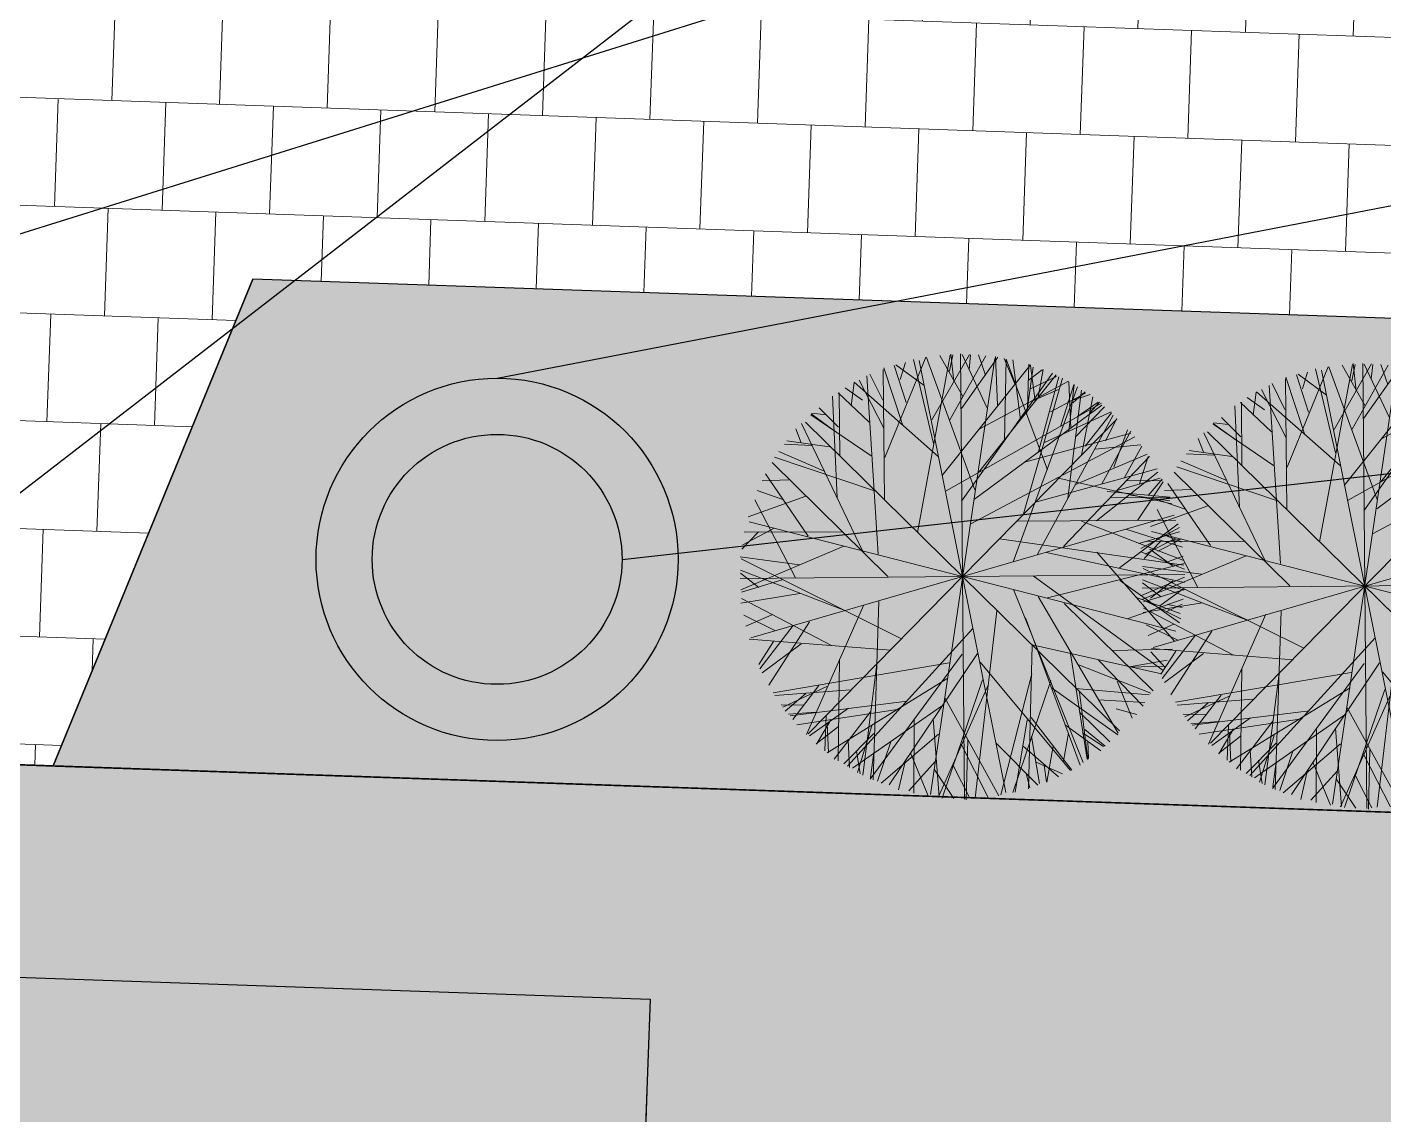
# Model space of a CAD drawing. Header units: millimetres. Extents: x -1042495 to -977915, y 3191218 to 3280168.
# Drawn here: x -1021411 to -1013985, y 3228307 to 3234258 of the extents above; entities that cross this region are included whole.
import ezdxf

# ---------------------------------------------------------------- set-up
doc = ezdxf.new("R2010")
doc.units = ezdxf.units.MM
doc.layers.get('0').update_dxf_attribs({"lineweight": 15})
for name, color, linetype in [('000 Граница', 6, 'Continuous'), ('000 Дом', 7, 'Continuous'), ('000 дорожки', 7, 'Continuous'), ('000 Привязки', 1, 'Continuous'), ('_Септик', 72, 'Continuous'), ('p', 7, 'Continuous')]:
    doc.layers.add(name, color=color, linetype=linetype)
for name, color, linetype, lineweight in [('_ВК_В1', 5, 'B1', 30), ('_ВК_К1', 18, 'g5_122_kb', 30), ('_ВК_К1(очищ)', 14, 'Канализация быт очищенного стока', 30), ('_Кабель 0.4', 1, 'g5_119_3', 30), ('деревья', 118, 'Continuous', 0), ('мощение', 251, 'Continuous', 0)]:
    doc.layers.add(name, color=color, linetype=linetype, lineweight=lineweight)
doc.layers.add('газон', color=7, linetype='Continuous', true_color=0xe4edc9)
doc.layers.add('кустарники лиственные', color=7, linetype='Continuous', lineweight=20, true_color=0x455c00)
doc.styles.add('Line_GUGK', font='')
doc.styles.get('Line_GUGK').set_extended_font_data('Bm431', italic=True)
doc.linetypes.add('B1', pattern='A,12.5,-3,["В1",Standard,S=2,R=0,X=-2,Y=-1],-2.5', length=18)
doc.linetypes.add('g5_119_3', pattern='A,4,-1,[31,GUGK_2005.shx,S=0.1,R=0,X=0,Y=0],4,[31,GUGK_2005.shx,S=0.1,R=180,X=0,Y=0],-1', length=10)
doc.linetypes.add('g5_122_kb', pattern='A,1,-1,1.5,-0.4,["Кб",Line_GUGK,S=1,R=0,X=0,Y=-0.5],-2.4,1.5,-1,4,-1,4,-1,3', length=21.8)
doc.linetypes.add('Канализация быт очищенного стока', pattern='A,10,-2,["К1-1",Standard,S=1.75,R=0,X=-1,Y=-1],-5', length=17)

# ---------------------------------------------------------------- blocks, each defined once
blk = doc.blocks.new('й3')
at = {"layer": 'деревья', "lineweight": 0}
for p, q in [((-135, 507.1), (-91.2, 591.7)), ((-125.4, 549.4), (-79.6, 594.5)), ((-123.6, 321.4), (-125.4, 587.8)), ((-84.7, 319.3), (30.2, 598.6)), ((-35.9, 439.6), (-58.3, 599)), ((-53.2, 596.8), (165.1, 168)), ((88.8, 318.2), (-22.6, 599)), ((24.3, 549.4), (-14.5, 599.1)), ((0, 600), (0, -600)), ((4.9, 486.2), (36.6, 596.8)), ((41.5, 439.1), (65.9, 598.2)), ((182.7, 355.3), (54.2, 596.8)), ((98.2, 515.5), (128.1, 585.5)), ((141.4, 505.4), (98.8, 590.5)), ((-211.9, 482.5), (-236.9, 551.9)), ((-220.4, 420.8), (-165.9, 576.5)), ((-211.6, 558.4), (-0.4, 450.1)), ((160.1, 572), (-160, -572)), ((-152.8, 574), (152.8, -574)), ((128.1, 457.9), (243.9, 548.9)), ((196.8, 195), (163.4, 576.5)), ((170.4, 511), (232, 551.7)), ((-281.5, 529), (-112.8, 414.9)), ((-264.5, 465.9), (-262.7, 538.1)), ((288.2, 525.3), (118.1, 413.5)), ((177.4, 436.6), (254.9, 542.6)), ((308.5, 513.7), (232.4, 38.5)), ((-356.7, 403.7), (-361, 477.3)), ((-288.7, 372.4), (-341.7, 492.6)), ((-326.1, 504.3), (-232.8, 235.7)), ((-312, 511), (-2.1, 201.8)), ((293.5, 368.7), (347.9, 488.2)), ((316.5, 508.8), (302.4, 305.6)), ((311.2, 425.3), (358.8, 481.7)), ((343.2, 429.8), (341.1, 492.7)), ((-401.8, 445.6), (-364.8, 432)), ((-370.1, 470.4), (-352.5, 355.3)), ((290.3, 390.1), (381, 460.8)), ((334.7, 152.3), (371, 468.5)), ((356.9, 179.6), (395.3, 450.4)), ((361.8, 399.1), (367, 472.7)), ((-438.8, 364.3), (-444, 402.7)), ((-396.8, 343.5), (-442.3, 404.4)), ((-327.3, 243.3), (-439.9, 405.2)), ((420, -420), (-420, 420)), ((420, 420), (-420, -420)), ((-70.1, 268.1), (-416.9, 430.4)), ((73.5, 267.2), (422.3, 425.1)), ((352.4, 311.1), (425.6, 416.2)), ((-458.1, 382.4), (-405.3, 330.5)), ((273.9, 41.8), (471.5, 369.7)), ((371.1, 371.1), (466.2, 375.6)), ((383, 358.8), (448.4, 397.8)), ((392.7, 368.3), (470.7, 365.9)), ((401.2, 338.4), (447.5, 398.8)), ((-418.2, 248), (-498, 330.9)), ((-215.8, 336.2), (-489.2, 346.1)), ((220.1, 333.5), (493.6, 339.9)), ((362.3, 251.5), (489.1, 350.8)), ((-463.2, 296.5), (-525.6, 287.8)), ((-511.4, 312.3), (-477.9, 265.6)), ((-498.6, 328.2), (-327.8, 328.2)), ((139.9, -26.8), (508.1, 314.7)), ((348.6, 59.6), (514.2, 301.8)), ((421.3, 242.7), (502.2, 324.6)), ((438.7, 312.7), (512.4, 309.2)), ((-532.1, 274), (-401.8, 208.6)), ((-324.4, 62.3), (-526.2, 287.1)), ((233.8, 233.4), (533.1, 274)), ((400.5, 248.3), (525.6, 288.5)), ((466.9, 290.6), (529.2, 281.2)), ((-547.9, 244.7), (-477.5, 210.8)), ((-543, 253.2), (-62.5, 227.1)), ((546.2, 246.3), (65.4, 226.3)), ((543.6, 253.7), (209.1, 3.2)), ((555.4, 224.8), (424.4, 68.9)), ((440.9, 196.8), (549.2, 234.1)), ((472, 243.4), (539.2, 252.9)), ((-322.6, 206.3), (-591.9, 93.5)), ((-411.5, 158.5), (-564.9, 207.5)), ((-560.2, 208.6), (-208.1, 208.6)), ((207.6, -38.3), (559.6, 202.8)), ((-532.9, 163.2), (-578.2, 148.8)), ((-515.5, 98.5), (-572.6, 174.7)), ((-570.8, 179.2), (-470.4, 147.6)), ((497.3, 77.6), (576.2, 150.3)), ((502, 160.4), (573.6, 178)), ((-597.2, 28), (-120.1, 120.6)), ((-586.6, 127.3), (-359.5, 75.4)), ((-583.4, 111.5), (583.4, -111.5)), ((385.2, 134.1), (582.4, 136.4)), ((473.7, 144.5), (589.9, 97.9)), ((-598.7, -23.9), (-422.7, 78.5)), ((-591.6, 91.5), (-233.3, -35.5)), ((586.8, 92.1), (-586.8, -92.1)), ((382.2, 82.4), (593.5, 68.4)), ((518.5, 81.4), (598, 29.1)), ((-485.7, -5.2), (-596, 55.6)), ((-271.9, 53.2), (-568.7, -188.7)), ((-463.8, -379.3), (-231.7, 42.2)), ((279.3, -51.3), (596.6, 59.9)), ((293.6, -66.8), (594.7, 70.9)), ((326.4, 51), (592.2, -92.4)), ((-526.7, 18.6), (-600, 26.2)), ((-600, 0), (600, 0)), ((-553.5, 30.2), (-597.6, 20.5)), ((-422.9, 30.1), (-594.7, -68.2)), ((-546.2, -247.3), (-202.8, 0.9)), ((451.6, 8.2), (596.1, -63.9)), ((510.9, 29.4), (597.6, -13.9)), ((-453, -70.9), (-598.2, -4.2)), ((-557.3, -22.8), (-597.5, -27.1)), ((-452.8, -1.3), (-590.2, -100.6)), ((-208.3, -34.1), (-458.1, -380)), ((-140.7, -22), (-371.9, -467.9)), ((92.9, -91.6), (596.5, -28.4)), ((440.9, -10.1), (601.8, -4.5)), ((-597.2, -48.7), (-542.6, -66.8)), ((-280.2, -46), (-541.3, -257.9)), ((-396.6, -48.4), (-524.2, -290.4)), ((525.9, -286), (231.6, -45.4)), ((-460.8, -98.4), (-592.1, -93.9)), ((-100.7, -100.6), (-25, -597.2)), ((263.7, -184.1), (589.4, -98.4)), ((450.3, -86.3), (564.5, -198.2)), ((-518.5, -146.1), (-586.7, -118)), ((-584.9, -123.2), (-364.8, -116.4)), ((-285.4, -231.8), (-584.7, -123.4)), ((-422.3, -160.3), (-582.6, -141.2)), ((-38.3, -137.1), (-508.1, -314.7)), ((36.6, -137.6), (504.1, -321.1)), ((282.5, -235.4), (583.1, -130.8)), ((387.9, -171.2), (582.8, -136.8)), ((-570.8, -184.1), (-452.8, -179.6)), ((-435.5, -176.8), (-562.2, -195.6)), ((-526.8, -181.9), (-555, -220.3)), ((-532.1, -274.4), (-167.6, -166.1)), ((-307.9, -173.8), (-381.9, -457.8)), ((-148.3, -150.3), (-146.5, -576.9)), ((511.4, -312.9), (113.2, -168.4)), ((188, -186.4), (573.6, -172.9)), ((381.7, -181.9), (524.3, -290.2)), ((433.3, -182.3), (559.7, -202.7)), ((458.9, -159.2), (542.2, -253.7)), ((532.3, -166.8), (571.5, -176.4)), ((-470.9, -200.3), (-567.2, -188.8)), ((-481.7, -208.4), (-556.4, -222.9)), ((-504.6, -187.5), (-537.3, -258.3)), ((-331.8, -206.7), (-535.5, -264.9)), ((-472.2, -193.2), (-502.1, -263.1)), ((-58.2, -202.9), (-430.9, -410.6)), ((-199.3, -202.2), (-285.6, -527.2)), ((-0.4, -190.9), (258.4, -538.5)), ((55.7, -203.6), (425.7, -416)), ((186.2, -186.4), (267.2, -534)), ((502.2, -193.8), (534, -265.1)), ((510.8, -215.5), (555.6, -221.2)), ((-441.8, -241), (-491.5, -336.1)), ((-359.5, -224.8), (-440.5, -405.3)), ((21.8, -598.3), (-62.5, -227.5)), ((-29.3, -598), (59.7, -228.3)), ((430.5, -414.7), (301.3, -236.4)), ((459.1, -240.6), (556, -222.5)), ((-397, -296), (-522.1, -291.4)), ((-389.5, -290.2), (-514.5, -306)), ((-405, -269.1), (-514.3, -305)), ((-208.6, -285.5), (-499.3, -325.8)), ((-468.1, -288.6), (-487.5, -348.5)), ((-78.4, -272.9), (-319.4, -507.4)), ((-263.5, -256.4), (-190.9, -566.3)), ((75, -273.8), (313, -511.4)), ((205, -288.1), (495.1, -332.1)), ((473, -368.8), (403, -273.8)), ((425.1, -282.2), (499.8, -267.6)), ((-465.2, -301.5), (-495.1, -335.4)), ((-324.3, -324.1), (-481, -355.7)), ((-428.2, -314.1), (-466.6, -370.1)), ((-372.6, -307.1), (-454.3, -387.4)), ((-244, -305.4), (-325.7, -500.9)), ((-146.5, -321.8), (-39.1, -594.9)), ((240.1, -308.5), (319.3, -505)), ((304.2, -301.5), (323.6, -500.1)), ((314.8, -312.8), (496.1, -333.1)), ((368.7, -311.8), (449.4, -393.1)), ((415.1, -326.3), (460.9, -380.5)), ((424.2, -319.5), (461.9, -376)), ((-437, -346.6), (-466.9, -373.7)), ((-348.5, -334.2), (-437.8, -405.9)), ((-340.4, -359.7), (-350.4, -484.5)), ((-146.5, -362.4), (-276.8, -529.5)), ((-62, -362.4), (179.2, -570.1)), ((228.5, -364.7), (353.5, -484.3)), ((335.8, -363.9), (344.3, -488.9)), ((446.4, -333.7), (494, -335.4)), ((-362, -388.6), (-422.1, -420.2)), ((-246.9, -378.2), (-387.7, -457.2)), ((-225.9, -392.5), (-208.8, -561.1)), ((-208.6, -400.6), (-208.3, -562.1)), ((-291, -410.7), (-391.2, -448.9)), ((-226.5, -411.9), (-259.9, -535.5)), ((-19.5, -423.6), (-137.2, -582.7)), ((14.2, -423.8), (129.8, -584.4)), ((203.5, -403.2), (201.2, -564.7)), ((285.8, -414.3), (385.5, -453.8)), ((375.8, -466.7), (360.1, -411.4)), ((-262.7, -439.2), (-347.2, -486.6)), ((-253.9, -444.3), (-253.8, -541.2)), ((-146.5, -473), (-250.4, -543)), ((-215.2, -455), (-199.3, -561.1)), ((-123.4, -441.6), (-74.1, -593.6)), ((-84.9, -475.3), (-114.8, -585.9)), ((59.5, -466.3), (105.3, -585.9)), ((117.8, -443.1), (66.6, -594.5)), ((247.9, -448.2), (230.3, -549.8)), ((248.3, -447.5), (246.9, -544.4)), ((-245.1, -479.3), (-319.3, -503.4)), ((-257.3, -541.1), (-214.3, -503)), ((-126.9, -586.2), (-71.6, -481.9)), ((-69.6, -505.4), (-24.1, -566.4)), ((-61.9, -481.7), (-14.4, -598.4)), ((55.8, -482.5), (6.8, -598.6)), ((63.2, -506.3), (16.9, -566.7)), ((119.5, -587.8), (65.6, -482.8)), ((250.4, -544.4), (207.9, -505.7)), ((-106.8, -547), (-87.7, -590.6)), ((-63.8, -527.2), (-93.7, -588.2)), ((84.1, -531.7), (38.4, -594.9)), ((99.8, -548.3), (80.2, -591.7)), ((-87.8, -550.8), (-96.7, -590.2)), ((-34.6, -553.3), (-49.5, -595.9)), ((27.6, -553.6), (41.9, -596.5)), ((80.8, -551.9), (89.3, -591.4))]:
    blk.add_line(p, q, dxfattribs=at)

msp = doc.modelspace()

# ---------------------------------------------------------------- hatches: boundary and pattern name
at = {"layer": '000 Привязки', "true_color": 0x999b37}
h = msp.add_hatch(color=55, dxfattribs=at)
h.dxf.hatch_style = 1
h.paths.add_polyline_path([(-985643, 3228982.2), (-1025266.5, 3230354), (-1023687.3, 3222587.9), (-1023695.8, 3222326.6, -0.141393), (-1016943.1, 3220224.1), (-1016496.2, 3221622.5), (-1016210.4, 3221531.2), (-1016210.4, 3221531.2), (-1015958.5, 3222328.6, 0.496147), (-1017796.3, 3224930), (-1018132, 3224941.7), (-1018164.5, 3223942.2), (-1022162.2, 3224080.6), (-1022172.6, 3224081), (-1021999.6, 3229078), (-1018002, 3228939.6), (-1018067, 3226940.6), (-1015555.4, 3226853.6, 0.203219), (-1014097.8, 3227412.9, -0.203219), (-1012640.1, 3227972.2), (-1003637.5, 3227660.6), (-997111.3, 3227434.6, -0.41494), (-995181.9, 3225361.7), (-995439.3, 3220447), (-995844.2, 3217958), (-995545.8, 3217862.6), (-996001.9, 3216435.5, -0.000058), (-995902.5, 3216403.7, -0.054849), (-993774.3, 3214093.5), (-991611.2, 3211415.6), (-989700.5, 3215862.1)])
at = {"layer": '000 Привязки', "linetype": 'ByBlock', "true_color": 0x636466}
h = msp.add_hatch(color=251, dxfattribs=at)
h.dxf.hatch_style = 1
h.paths.add_polyline_path([(-1021999.6, 3229078), (-1018002, 3228939.6), (-1018164.5, 3223942.2), (-1022162.2, 3224080.6)])
at = {"layer": '_Септик', "true_color": 0x139b48}
h = msp.add_hatch(color=114, dxfattribs=at)
h.dxf.hatch_style = 1
edge = h.paths.add_edge_path()
edge.add_arc((-1018839, 3231345.9), 683.7, 0, 360)
edge = h.paths.add_edge_path()
edge.add_arc((-1025162.4, 3203648.9), 683.7, 0, 360)
at = {"layer": 'газон', "true_color": 0x727430}
h = msp.add_hatch(color=67, dxfattribs=at)
h.dxf.hatch_style = 1
h.paths.add_polyline_path([(-982039.2, 3240437.9, 0.001555), (-986421.5, 3244541.3, 0.104314), (-989483.3, 3246554.8, 0.020334), (-992428.9, 3247590.6), (-993683.5, 3247769.9), (-994230.1, 3231981.1), (-1010809.7, 3232555.1), (-1020176.1, 3232879.4), (-1021268.9, 3230215.6), (-985643, 3228982.2)])
at = {"layer": 'мощение', "true_color": 0x636466}
h = msp.add_hatch(dxfattribs=at)
h.set_pattern_fill('AR-B88', color=251, scale=2.9, angle=358)
h.paths.add_polyline_path([(-993683.5, 3247769.9), (-994169.2, 3247839.3), (-996779.7, 3247934.1), (-1002749.9, 3247983.4), (-1005577.8, 3248156.9), (-1007675.1, 3248256.1), (-1010727.4, 3248769.8), (-1012366.6, 3249261.3), (-1013436.8, 3249863.2), (-1014480.9, 3250377.6), (-1018638.1, 3254207.8), (-1021767.3, 3257083.7), (-1033142.2, 3244724.5), (-1029892.8, 3240962.5), (-1028035.6, 3238037.1), (-1026578.4, 3235140.7), (-1026248.4, 3233936.8), (-1026188, 3233910.9), (-1025364.8, 3231113.1), (-1025356.8, 3230683.5), (-1025266.5, 3230354), (-1021268.9, 3230215.6), (-1020176.1, 3232879.4), (-1010809.7, 3232555.1), (-994230.1, 3231981.1)])
h.paths.add_polyline_path([(-1026578.6, 3240042.7), (-1031729.2, 3244783.1), (-1022587, 3254716.4), (-1017436.4, 3249976)], flags=16)
h.paths.add_polyline_path([(-1010818.6, 3244162.4), (-1010777.1, 3245361.7), (-1006579.6, 3245216.3), (-1006621.1, 3244017.1), (-1006652.3, 3243117.6), (-1001855.1, 3242951.5), (-1001824, 3243851), (-997826.4, 3243712.6), (-997784.9, 3244911.9), (-994586.8, 3244801.2), (-994628.3, 3243601.9), (-994801.1, 3238611.8), (-994801.3, 3238604.9), (-995001.2, 3238611.8), (-997799.5, 3238708.7), (-997993.3, 3233112), (-1011185.3, 3233568.7)], flags=16)
h.paths.add_polyline_path([(-1010901.6, 3241763.8), (-1010825.5, 3243962.5), (-1010818.6, 3244162.4), (-1006821, 3244024), (-1006621.1, 3244017.1), (-1006652.3, 3243117.6), (-1001855.1, 3242951.5), (-1001655.3, 3242944.6), (-1001631, 3243644.2), (-994835.1, 3243408.9), (-994994.3, 3238811.7), (-997792.6, 3238908.5), (-997799.5, 3238708.7), (-997986.3, 3233311.9), (-997993.3, 3233112), (-1011185.3, 3233568.7), (-1011178.4, 3233768.6)], flags=0)
h.paths.add_polyline_path([(-1010701.8, 3241756.9), (-1010625.6, 3243955.6), (-1006827.9, 3243824.1), (-1006852.1, 3243124.5), (-1006904, 3241625.4)], flags=0)
h.paths.add_polyline_path([(-1010708.7, 3241557), (-1006911, 3241425.5), (-1007180.8, 3233630.2), (-1010978.5, 3233761.7)], flags=0)
h.paths.add_polyline_path([(-1006711.1, 3241418.6), (-1001914, 3241252.5), (-1002045.4, 3237454.8), (-1006842.6, 3237620.9)], flags=0)
h.paths.add_polyline_path([(-1006704.2, 3241618.5), (-1006659.2, 3242917.7), (-1001862.1, 3242751.6), (-1001907, 3241452.4)], flags=0)
h.paths.add_polyline_path([(-1006849.5, 3237421), (-1002052.3, 3237254.9), (-1002183.8, 3233457.2), (-1006980.9, 3233623.3)], flags=0)
h.paths.add_polyline_path([(-1001714.1, 3241245.6), (-997916.3, 3241114.1), (-998186.2, 3233318.8), (-1001983.9, 3233450.3)], flags=0)

# ---------------------------------------------------------------- linework, layer by layer
msp.add_lwpolyline([(-1025266.5, 3230354), (-985643, 3228982.2)])
msp.add_lwpolyline([(-1021999.6, 3229078), (-1018002, 3228939.6), (-1018164.5, 3223942.2), (-1022162.2, 3224080.6)], close=True)
at = {"layer": '000 Граница'}
msp.add_lwpolyline([(-1033142.2, 3244724.5), (-1001307.9, 3279313.6), (-989147.2, 3275033.7), (-980318, 3271335.6), (-978370.3, 3252100.4), (-985643, 3228982.2), (-1025266.5, 3230354), (-1023687.3, 3222587.9), (-1023919.6, 3215467.3), (-1025057.1, 3210444.4), (-1026565, 3205550.7), (-1027258.1, 3202759), (-999185.8, 3193788.6), (-989700.5, 3215862.1), (-985643, 3228982.2)], dxfattribs=at)
msp.add_lwpolyline([(-1033142.2, 3244724.5), (-1001307.9, 3279313.6), (-989147.2, 3275033.7), (-980318, 3271335.6), (-978370.3, 3252100.4), (-985643, 3228982.2), (-1025266.5, 3230354), (-1023687.3, 3222587.9), (-1023919.6, 3215467.3), (-1025057.1, 3210444.4), (-1026565, 3205550.7), (-1027258.1, 3202759), (-999185.8, 3193788.6), (-989700.5, 3215862.1), (-985643, 3228982.2)], dxfattribs=at)
at = {"layer": '000 Дом'}
for p, q in [((-1021268.9, 3230215.6), (-1020176.1, 3232879.4)), ((-1010809.7, 3232555.1), (-1020176.1, 3232879.4)), ((-1025266.5, 3230354), (-1010903.1, 3229856.7)), ((-1025266.5, 3230354), (-1021268.9, 3230215.6)), ((-1021999.6, 3229078), (-1018002, 3228939.6)), ((-1018002, 3228939.6), (-1018175, 3223942.6))]:
    msp.add_line(p, q, dxfattribs=at)
at = {"layer": '000 дорожки'}
for p, q in [((-1020176.1, 3232879.4), (-1021268.9, 3230215.6)), ((-1010809.7, 3232555.1), (-1020176.1, 3232879.4))]:
    msp.add_line(p, q, dxfattribs=at)
at = {"layer": '_ВК_В1', "linetype": 'B1'}
msp.add_line((-1026733.8, 3231476.1), (-1008879.8, 3237056), dxfattribs=at)
at = {"layer": '_ВК_К1', "linetype": 'g5_122_kb'}
msp.add_lwpolyline([(-1018155.3, 3231345.9), (-999986.2, 3233381.1)], dxfattribs=at)
at = {"layer": '_ВК_К1(очищ)'}
msp.add_lwpolyline([(-1018839, 3232336.8), (-1012201.9, 3233617.4)], dxfattribs=at)
at = {"layer": '_Кабель 0.4', "linetype": 'g5_119_3'}
msp.add_line((-1024489.8, 3229361.3), (-1011288.6, 3239563.2), dxfattribs=at)
at = {"layer": '_Септик'}
for radius in [990.9, 683.7]:
    msp.add_circle((-1018839, 3231345.9), radius, dxfattribs=at)
at = {"layer": 'p', "color": 5, "linetype": 'Continuous', "lineweight": 30}
for points in [[(-985234.8, 3228968.1), (-1025674.8, 3230368.1), (-1026264.8, 3233058.1), (-1027264.8, 3235898.1), (-1028454.8, 3238328.1), (-1030514.8, 3241528.1), (-1032294.8, 3243608.1), (-1033584.8, 3244918.1), (-1001124.8, 3280168.1), (-989904.8, 3276188.1), (-979914.8, 3271988.1), (-978784.8, 3260958.1), (-977914.8, 3252418.1)], [(-1027724.8, 3202198.1), (-1024874.8, 3213088.1), (-1024274.8, 3216068.1), (-1024044.8, 3218928.1), (-1023974.8, 3221898.1), (-1024654.8, 3226668.1), (-1025674.8, 3230368.1), (-985234.8, 3228968.1), (-989364.8, 3215728.1), (-999254.8, 3193138.1)]]:
    msp.add_lwpolyline(points, close=True, dxfattribs=at)

# ---------------------------------------------------------------- block references
at = {"layer": 'кустарники лиственные', "xscale": -2.029547520000008, "yscale": 2.029547519999999, "zscale": 2.02954752, "rotation": 90.52186044709003}
for p in [(-1016291.4, 3231251.9), (-1014089.7, 3231199.7)]:
    msp.add_blockref('й3', p, dxfattribs=at)

doc.saveas('drawing.dxf')
